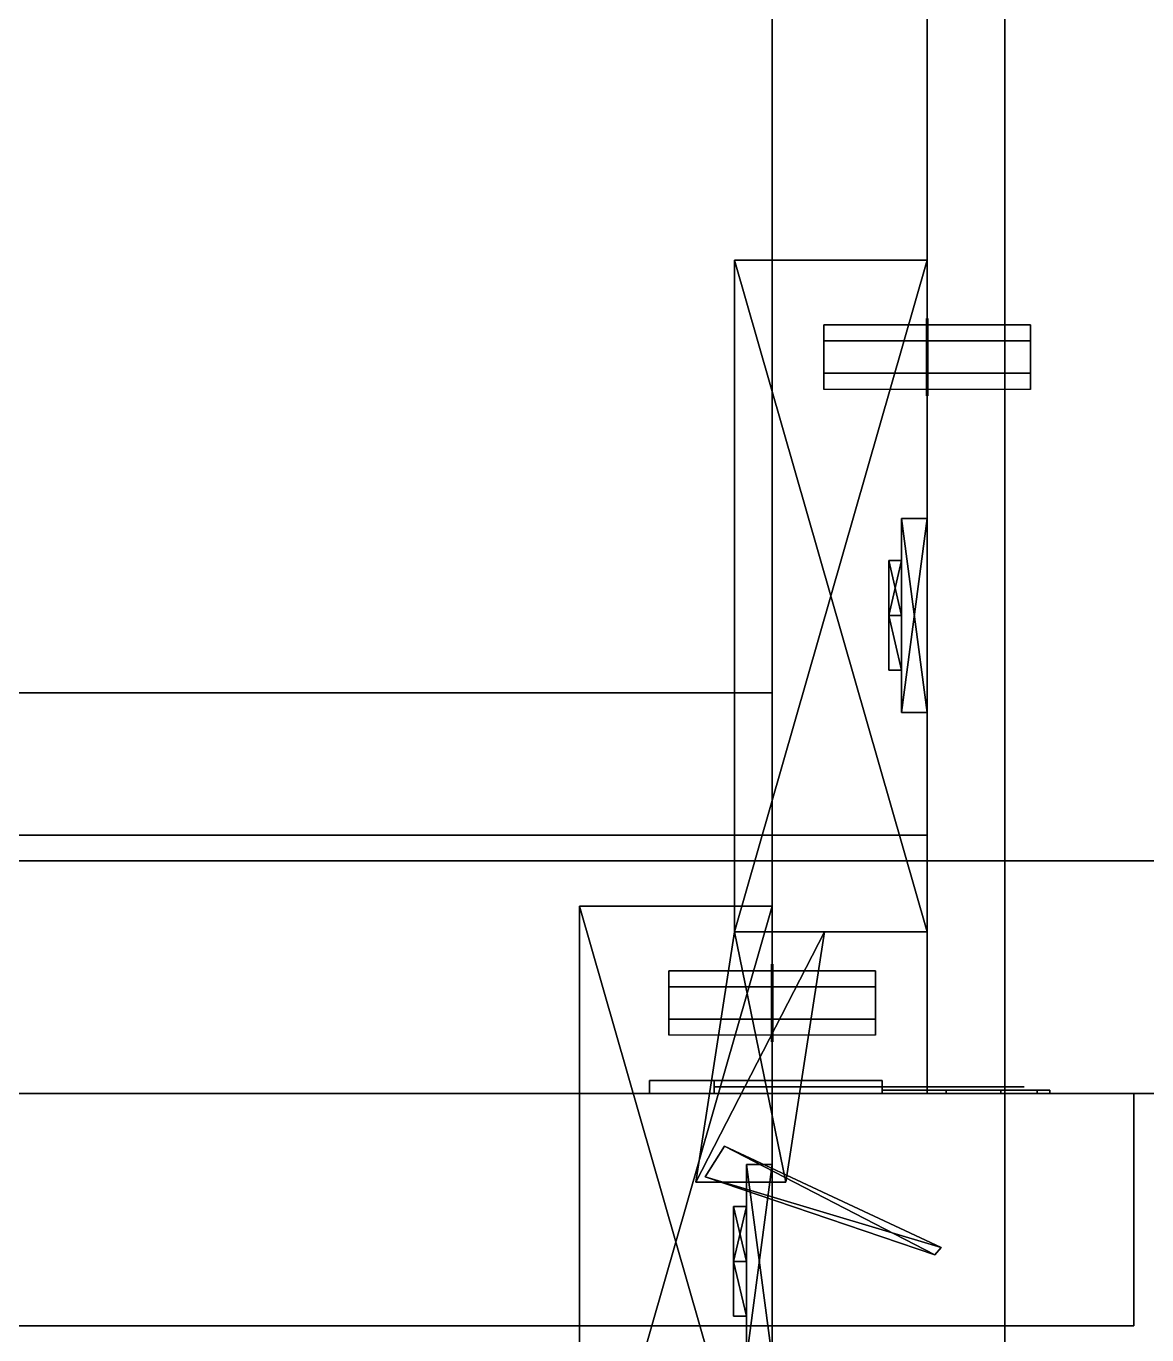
# Model space of a CAD drawing. Extents: x 0 to 5507, y -6518 to 0.
# Drawn here: x 2374.2 to 2461, y -678.7 to -577.4 of the extents above; entities that cross this region are included whole.
import ezdxf

# ---------------------------------------------------------------- set-up
doc = ezdxf.new("R2010")
doc.units = 0
for name, color, linetype in [('LAYER0', 7, 'CONTINUOUS'), ('LAYER192', 7, 'CONTINUOUS'), ('LAYER202', 7, 'CONTINUOUS'), ('LAYER203', 7, 'CONTINUOUS'), ('LAYER206', 7, 'CONTINUOUS'), ('LAYER209', 254, 'CONTINUOUS'), ('LAYER212', 253, 'CONTINUOUS'), ('LAYER214', 253, 'CONTINUOUS'), ('LAYER308', 254, 'CONTINUOUS'), ('LAYER552', 7, 'CONTINUOUS'), ('LAYER553', 7, 'CONTINUOUS'), ('LAYER556', 7, 'CONTINUOUS'), ('LAYER565', 7, 'CONTINUOUS'), ('LAYER568', 254, 'CONTINUOUS'), ('LAYER575', 28, 'CONTINUOUS'), ('LAYER576', 253, 'CONTINUOUS'), ('LAYER577', 28, 'CONTINUOUS'), ('LAYER578', 253, 'CONTINUOUS'), ('LAYER579', 254, 'CONTINUOUS'), ('LAYER581', 254, 'CONTINUOUS')]:
    doc.layers.add(name, color=color, linetype=linetype)

msp = doc.modelspace()

# ---------------------------------------------------------------- linework, layer by layer
at = {"layer": 'LAYER0', "invisible_edges": 1}
for points in [[(5507, 0), (0, -6518), (0, 0), (5507, 0)], [(5507, -6518, 5), (0, 0, 5), (0, -6518, 5), (5507, -6518, 5)], [(0, 0, 5), (5507, -6518, 5), (5507, 0, 5), (0, 0, 5)], [(0, -6518), (5507, 0), (5507, -6518), (0, -6518)]]:
    msp.add_3dface(points, dxfattribs=at)
at = {"layer": 'LAYER192', "invisible_edges": 1}
for points in [[(2432, -360, 116), (1784, -710, 116), (1784, -360, 116), (2432, -360, 116)], [(1784, -710, 116), (2432, -360, 116), (2432, -710, 116), (1784, -710, 116)], [(2432, -710, 134), (1784, -360, 134), (1784, -710, 134), (2432, -710, 134)], [(1784, -360, 134), (2432, -710, 134), (2432, -360, 134), (1784, -360, 134)], [(2432, -360, 116), (2432, -710, 134), (2432, -710, 116), (2432, -360, 116)], [(2432, -710, 134), (2432, -360, 116), (2432, -360, 134), (2432, -710, 134)]]:
    msp.add_3dface(points, dxfattribs=at)
at = {"layer": 'LAYER202', "invisible_edges": 1}
for points in [[(2432, -360, 115), (2432, -710, 885), (2432, -360, 885), (2432, -360, 115)], [(2432, -710, 885), (2432, -360, 115), (2432, -710, 115), (2432, -710, 885)], [(2432, -360, 115), (2450, -710, 115), (2432, -710, 115), (2432, -360, 115)], [(2450, -710, 115), (2432, -360, 115), (2450, -360, 115), (2450, -710, 115)], [(2450, -360, 885), (2432, -710, 885), (2450, -710, 885), (2450, -360, 885)], [(2432, -710, 885), (2450, -360, 885), (2432, -360, 885), (2432, -710, 885)], [(2450, -710, 115), (2450, -360, 885), (2450, -710, 885), (2450, -710, 115)], [(2450, -360, 885), (2450, -710, 115), (2450, -360, 115), (2450, -360, 885)]]:
    msp.add_3dface(points, dxfattribs=at)
at = {"layer": 'LAYER203', "invisible_edges": 1}
for points in [[(2432, -629, 866.5), (1784, -709, 866.5), (1784, -629, 866.5), (2432, -629, 866.5)], [(1784, -709, 866.5), (2432, -629, 866.5), (2432, -709, 866.5), (1784, -709, 866.5)], [(1784, -629, 884.5), (2432, -629, 866.5), (1784, -629, 866.5), (1784, -629, 884.5)], [(2432, -629, 866.5), (1784, -629, 884.5), (2432, -629, 884.5), (2432, -629, 866.5)], [(2432, -709, 884.5), (1784, -629, 884.5), (1784, -709, 884.5), (2432, -709, 884.5)], [(1784, -629, 884.5), (2432, -709, 884.5), (2432, -629, 884.5), (1784, -629, 884.5)], [(2432, -629, 866.5), (2432, -709, 884.5), (2432, -709, 866.5), (2432, -629, 866.5)], [(2432, -709, 884.5), (2432, -629, 866.5), (2432, -629, 884.5), (2432, -709, 884.5)]]:
    msp.add_3dface(points, dxfattribs=at)
at = {"layer": 'LAYER206', "invisible_edges": 1}
for points in [[(2432, -384.6001, 491), (1784, -690, 491), (1784, -384.6001, 491), (2432, -384.6001, 491)], [(1784, -690, 491), (2432, -384.6001, 491), (2432, -690, 491), (1784, -690, 491)], [(2432, -690, 509), (1784, -384.6001, 509), (1784, -690, 509), (2432, -690, 509)], [(1784, -384.6001, 509), (2432, -690, 509), (2432, -384.6001, 509), (1784, -384.6001, 509)], [(2432, -384.6001, 491), (2432, -690, 509), (2432, -690, 491), (2432, -384.6001, 491)], [(2432, -690, 509), (2432, -384.6001, 491), (2432, -384.6001, 509), (2432, -690, 509)]]:
    msp.add_3dface(points, dxfattribs=at)
at = {"layer": 'LAYER209'}
for points in [[(2431.95, -650, 488.5), (2431.95, -656, 488.5), (2431.95, -654.5, 491.0981), (2431.95, -651.5, 491.0981)], [(2431.95, -650, 488.5), (2431.95, -656, 488.5), (2431.95, -654.5, 485.9019), (2431.95, -651.5, 485.9019)], [(2432.05, -650, 488.5), (2432.05, -656, 488.5), (2432.05, -654.5, 491.0981), (2432.05, -651.5, 491.0981)], [(2432.05, -650, 488.5), (2432.05, -656, 488.5), (2432.05, -654.5, 485.9019), (2432.05, -651.5, 485.9019)], [(2424, -655.5, 488.5), (2424, -650.5, 488.5), (2424, -651.75, 490.665), (2424, -654.25, 490.665)], [(2424, -655.5, 488.5), (2424, -654.25, 486.3349), (2424, -651.75, 486.3349), (2424, -650.5, 488.5)], [(2440, -655.5, 488.5), (2440, -650.5, 488.5), (2440, -651.75, 490.665), (2440, -654.25, 490.665)], [(2440, -655.5, 488.5), (2440, -654.25, 486.3349), (2440, -651.75, 486.3349), (2440, -650.5, 488.5)]]:
    msp.add_3dface(points, dxfattribs=at)
at = {"layer": 'LAYER212'}
for points in [[(2432, -697.5, 211.2174), (2417.079, -697.5, 211.2174), (2432, -645.5, 211.2174), (2432, -697.5, 211.2174)], [(2432, -645.5, 211.2174), (2417.079, -697.5, 211.2174), (2417.079, -645.5, 211.2174), (2432, -645.5, 211.2174)], [(2432, -645.5, 211.2174), (2417.079, -645.5, 211.2174), (2432, -645.5, 224.7826), (2432, -645.5, 211.2174)], [(2432, -645.5, 224.7826), (2417.079, -645.5, 211.2174), (2417.079, -645.5, 224.7826), (2432, -645.5, 224.7826)], [(2432, -645.5, 224.7826), (2417.079, -645.5, 224.7826), (2432, -697.5, 224.7826), (2432, -645.5, 224.7826)], [(2432, -697.5, 224.7826), (2417.079, -645.5, 224.7826), (2417.079, -697.5, 224.7826), (2432, -697.5, 224.7826)], [(2417.079, -697.5, 211.2174), (2417.079, -697.5, 224.7826), (2417.079, -645.5, 211.2174), (2417.079, -697.5, 211.2174)], [(2417.079, -645.5, 211.2174), (2417.079, -697.5, 224.7826), (2417.079, -645.5, 224.7826), (2417.079, -645.5, 211.2174)], [(2430.01, -680.5, 244), (2432, -680.5, 244), (2432, -665.5, 244), (2430.01, -680.5, 244)], [(2430.01, -680.5, 244), (2432, -665.5, 244), (2430.01, -665.5, 244), (2430.01, -680.5, 244)], [(2430.01, -665.5, 244), (2432, -665.5, 244), (2432, -665.5, 192), (2430.01, -665.5, 244)], [(2430.01, -665.5, 244), (2432, -665.5, 192), (2430.01, -665.5, 192), (2430.01, -665.5, 244)], [(2430.01, -665.5, 192), (2432, -665.5, 192), (2432, -680.5, 192), (2430.01, -665.5, 192)], [(2430.01, -665.5, 192), (2432, -680.5, 192), (2430.01, -680.5, 192), (2430.01, -665.5, 192)], [(2430.01, -680.5, 192), (2430.01, -680.5, 244), (2430.01, -665.5, 244), (2430.01, -680.5, 192)], [(2430.01, -680.5, 192), (2430.01, -665.5, 244), (2430.01, -665.5, 192), (2430.01, -680.5, 192)], [(2429.016, -673, 231.2909), (2429.016, -668.7573, 236.087), (2430.01, -673, 231.2909), (2429.016, -673, 231.2909)], [(2430.01, -673, 231.2909), (2429.016, -668.7573, 236.087), (2430.01, -668.7573, 236.087), (2430.01, -673, 231.2909)], [(2429.016, -668.7573, 236.087), (2429.016, -673, 240.883), (2430.01, -668.7573, 236.087), (2429.016, -668.7573, 236.087)], [(2430.01, -668.7573, 236.087), (2429.016, -673, 240.883), (2430.01, -673, 240.883), (2430.01, -668.7573, 236.087)], [(2429.016, -673, 240.883), (2429.016, -668.7573, 236.087), (2429.016, -677.2427, 236.087), (2429.016, -673, 240.883)], [(2429.016, -677.2427, 236.087), (2429.016, -668.7573, 236.087), (2429.016, -673, 231.2909), (2429.016, -677.2427, 236.087)], [(2429.016, -673, 195.117), (2429.016, -668.7573, 199.913), (2430.01, -673, 195.117), (2429.016, -673, 195.117)], [(2430.01, -673, 195.117), (2429.016, -668.7573, 199.913), (2430.01, -668.7573, 199.913), (2430.01, -673, 195.117)], [(2429.016, -668.7573, 199.913), (2429.016, -673, 204.7091), (2430.01, -668.7573, 199.913), (2429.016, -668.7573, 199.913)], [(2430.01, -668.7573, 199.913), (2429.016, -673, 204.7091), (2430.01, -673, 204.7091), (2430.01, -668.7573, 199.913)], [(2429.016, -673, 204.7091), (2429.016, -668.7573, 199.913), (2429.016, -677.2427, 199.913), (2429.016, -673, 204.7091)], [(2429.016, -677.2427, 199.913), (2429.016, -668.7573, 199.913), (2429.016, -673, 195.117), (2429.016, -677.2427, 199.913)], [(2430.01, -673, 240.883), (2430.01, -668.7573, 236.087), (2430.01, -673, 231.2909), (2430.01, -673, 240.883)], [(2430.01, -673, 204.7091), (2430.01, -668.7573, 199.913), (2430.01, -673, 195.117), (2430.01, -673, 204.7091)], [(2429.016, -677.2427, 236.087), (2429.016, -673, 231.2909), (2430.01, -677.2427, 236.087), (2429.016, -677.2427, 236.087)], [(2430.01, -677.2427, 236.087), (2429.016, -673, 231.2909), (2430.01, -673, 231.2909), (2430.01, -677.2427, 236.087)], [(2430.01, -673, 240.883), (2429.016, -673, 240.883), (2430.01, -677.2427, 236.087), (2430.01, -673, 240.883)], [(2430.01, -677.2427, 236.087), (2429.016, -673, 240.883), (2429.016, -677.2427, 236.087), (2430.01, -677.2427, 236.087)], [(2429.016, -677.2427, 199.913), (2429.016, -673, 195.117), (2430.01, -677.2427, 199.913), (2429.016, -677.2427, 199.913)], [(2430.01, -677.2427, 199.913), (2429.016, -673, 195.117), (2430.01, -673, 195.117), (2430.01, -677.2427, 199.913)], [(2430.01, -673, 204.7091), (2429.016, -673, 204.7091), (2430.01, -677.2427, 199.913), (2430.01, -673, 204.7091)], [(2430.01, -677.2427, 199.913), (2429.016, -673, 204.7091), (2429.016, -677.2427, 199.913), (2430.01, -677.2427, 199.913)], [(2430.01, -673, 240.883), (2430.01, -673, 231.2909), (2430.01, -677.2427, 236.087), (2430.01, -673, 240.883)], [(2430.01, -673, 204.7091), (2430.01, -673, 195.117), (2430.01, -677.2427, 199.913), (2430.01, -673, 204.7091)]]:
    msp.add_3dface(points, dxfattribs=at)
at = {"layer": 'LAYER214'}
for points in [[(2432, -697.5, 775.2174), (2417.079, -697.5, 775.2174), (2432, -645.5, 775.2174), (2432, -697.5, 775.2174)], [(2432, -645.5, 775.2174), (2417.079, -697.5, 775.2174), (2417.079, -645.5, 775.2174), (2432, -645.5, 775.2174)], [(2432, -645.5, 775.2174), (2417.079, -645.5, 775.2174), (2432, -645.5, 788.7826), (2432, -645.5, 775.2174)], [(2432, -645.5, 788.7826), (2417.079, -645.5, 775.2174), (2417.079, -645.5, 788.7826), (2432, -645.5, 788.7826)], [(2432, -645.5, 788.7826), (2417.079, -645.5, 788.7826), (2432, -697.5, 788.7826), (2432, -645.5, 788.7826)], [(2432, -697.5, 788.7826), (2417.079, -645.5, 788.7826), (2417.079, -697.5, 788.7826), (2432, -697.5, 788.7826)], [(2417.079, -697.5, 775.2174), (2417.079, -697.5, 788.7826), (2417.079, -645.5, 775.2174), (2417.079, -697.5, 775.2174)], [(2417.079, -645.5, 775.2174), (2417.079, -697.5, 788.7826), (2417.079, -645.5, 788.7826), (2417.079, -645.5, 775.2174)], [(2430.01, -680.5, 808), (2432, -680.5, 808), (2432, -665.5, 808), (2430.01, -680.5, 808)], [(2430.01, -680.5, 808), (2432, -665.5, 808), (2430.01, -665.5, 808), (2430.01, -680.5, 808)], [(2430.01, -665.5, 808), (2432, -665.5, 808), (2432, -665.5, 756), (2430.01, -665.5, 808)], [(2430.01, -665.5, 808), (2432, -665.5, 756), (2430.01, -665.5, 756), (2430.01, -665.5, 808)], [(2430.01, -665.5, 756), (2432, -665.5, 756), (2432, -680.5, 756), (2430.01, -665.5, 756)], [(2430.01, -665.5, 756), (2432, -680.5, 756), (2430.01, -680.5, 756), (2430.01, -665.5, 756)], [(2430.01, -680.5, 756), (2430.01, -680.5, 808), (2430.01, -665.5, 808), (2430.01, -680.5, 756)], [(2430.01, -680.5, 756), (2430.01, -665.5, 808), (2430.01, -665.5, 756), (2430.01, -680.5, 756)], [(2429.016, -673, 795.291), (2429.016, -668.7573, 800.087), (2430.01, -673, 795.291), (2429.016, -673, 795.291)], [(2430.01, -673, 795.291), (2429.016, -668.7573, 800.087), (2430.01, -668.7573, 800.087), (2430.01, -673, 795.291)], [(2429.016, -668.7573, 800.087), (2429.016, -673, 804.883), (2430.01, -668.7573, 800.087), (2429.016, -668.7573, 800.087)], [(2430.01, -668.7573, 800.087), (2429.016, -673, 804.883), (2430.01, -673, 804.883), (2430.01, -668.7573, 800.087)], [(2429.016, -673, 804.883), (2429.016, -668.7573, 800.087), (2429.016, -677.2427, 800.087), (2429.016, -673, 804.883)], [(2429.016, -677.2427, 800.087), (2429.016, -668.7573, 800.087), (2429.016, -673, 795.291), (2429.016, -677.2427, 800.087)], [(2429.016, -673, 759.117), (2429.016, -668.7573, 763.913), (2430.01, -673, 759.117), (2429.016, -673, 759.117)], [(2430.01, -673, 759.117), (2429.016, -668.7573, 763.913), (2430.01, -668.7573, 763.913), (2430.01, -673, 759.117)], [(2429.016, -668.7573, 763.913), (2429.016, -673, 768.709), (2430.01, -668.7573, 763.913), (2429.016, -668.7573, 763.913)], [(2430.01, -668.7573, 763.913), (2429.016, -673, 768.709), (2430.01, -673, 768.709), (2430.01, -668.7573, 763.913)], [(2429.016, -673, 768.709), (2429.016, -668.7573, 763.913), (2429.016, -677.2427, 763.913), (2429.016, -673, 768.709)], [(2429.016, -677.2427, 763.913), (2429.016, -668.7573, 763.913), (2429.016, -673, 759.117), (2429.016, -677.2427, 763.913)], [(2430.01, -673, 804.883), (2430.01, -668.7573, 800.087), (2430.01, -673, 795.291), (2430.01, -673, 804.883)], [(2430.01, -673, 768.709), (2430.01, -668.7573, 763.913), (2430.01, -673, 759.117), (2430.01, -673, 768.709)], [(2429.016, -677.2427, 800.087), (2429.016, -673, 795.291), (2430.01, -677.2427, 800.087), (2429.016, -677.2427, 800.087)], [(2430.01, -677.2427, 800.087), (2429.016, -673, 795.291), (2430.01, -673, 795.291), (2430.01, -677.2427, 800.087)], [(2430.01, -673, 804.883), (2429.016, -673, 804.883), (2430.01, -677.2427, 800.087), (2430.01, -673, 804.883)], [(2430.01, -677.2427, 800.087), (2429.016, -673, 804.883), (2429.016, -677.2427, 800.087), (2430.01, -677.2427, 800.087)], [(2429.016, -677.2427, 763.913), (2429.016, -673, 759.117), (2430.01, -677.2427, 763.913), (2429.016, -677.2427, 763.913)], [(2430.01, -677.2427, 763.913), (2429.016, -673, 759.117), (2430.01, -673, 759.117), (2430.01, -677.2427, 763.913)], [(2430.01, -673, 768.709), (2429.016, -673, 768.709), (2430.01, -677.2427, 763.913), (2430.01, -673, 768.709)], [(2430.01, -677.2427, 763.913), (2429.016, -673, 768.709), (2429.016, -677.2427, 763.913), (2430.01, -677.2427, 763.913)], [(2430.01, -673, 804.883), (2430.01, -673, 795.291), (2430.01, -677.2427, 800.087), (2430.01, -673, 804.883)], [(2430.01, -673, 768.709), (2430.01, -673, 759.117), (2430.01, -677.2427, 763.913), (2430.01, -673, 768.709)]]:
    msp.add_3dface(points, dxfattribs=at)
at = {"layer": 'LAYER308', "invisible_edges": 1}
for points in [[(1070, -150, 1630), (2480, -683, 1630), (2480, -150, 1630), (1070, -150, 1630)], [(2480, -683, 1630), (1070, -150, 1630), (1070, -683, 1630), (2480, -683, 1630)], [(1070, -683, 1612), (2480, -150, 1612), (2480, -683, 1612), (1070, -683, 1612)], [(2480, -150, 1612), (1070, -683, 1612), (1070, -150, 1612), (2480, -150, 1612)]]:
    msp.add_3dface(points, dxfattribs=at)
at = {"layer": 'LAYER552', "invisible_edges": 1}
for points in [[(1784, -360, 2289), (2444, -660, 2289), (2444, -360, 2289), (1784, -360, 2289)], [(2444, -660, 2289), (1784, -360, 2289), (1784, -660, 2289), (2444, -660, 2289)], [(1784, -660, 2271), (2444, -360, 2271), (2444, -660, 2271), (1784, -660, 2271)], [(2444, -360, 2271), (1784, -660, 2271), (1784, -360, 2271), (2444, -360, 2271)], [(2444, -360, 2271), (2444, -660, 2289), (2444, -660, 2271), (2444, -360, 2271)], [(2444, -660, 2289), (2444, -360, 2271), (2444, -360, 2289), (2444, -660, 2289)], [(1784, -660, 2271), (2444, -660, 2289), (1784, -660, 2289), (1784, -660, 2271)], [(2444, -660, 2289), (1784, -660, 2271), (2444, -660, 2271), (2444, -660, 2289)]]:
    msp.add_3dface(points, dxfattribs=at)
at = {"layer": 'LAYER553', "invisible_edges": 1}
for points in [[(2444, -360, 1631), (1784, -660, 1631), (1784, -360, 1631), (2444, -360, 1631)], [(1784, -660, 1631), (2444, -360, 1631), (2444, -660, 1631), (1784, -660, 1631)], [(2444, -660, 1649), (1784, -360, 1649), (1784, -660, 1649), (2444, -660, 1649)], [(1784, -360, 1649), (2444, -660, 1649), (2444, -360, 1649), (1784, -360, 1649)], [(2444, -360, 1631), (2444, -660, 1649), (2444, -660, 1631), (2444, -360, 1631)], [(2444, -660, 1649), (2444, -360, 1631), (2444, -360, 1649), (2444, -660, 1649)], [(2444, -660, 1649), (1784, -660, 1631), (2444, -660, 1631), (2444, -660, 1649)], [(1784, -660, 1631), (2444, -660, 1649), (1784, -660, 1649), (1784, -660, 1631)]]:
    msp.add_3dface(points, dxfattribs=at)
at = {"layer": 'LAYER556', "invisible_edges": 1}
for points in [[(2444, -360, 1630), (2444, -660, 2290), (2444, -360, 2290), (2444, -360, 1630)], [(2444, -660, 2290), (2444, -360, 1630), (2444, -660, 1630), (2444, -660, 2290)], [(2444, -360, 1630), (2462, -660, 1630), (2444, -660, 1630), (2444, -360, 1630)], [(2462, -660, 1630), (2444, -360, 1630), (2462, -360, 1630), (2462, -660, 1630)], [(2462, -360, 2290), (2444, -660, 2290), (2462, -660, 2290), (2462, -360, 2290)], [(2444, -660, 2290), (2462, -360, 2290), (2444, -360, 2290), (2444, -660, 2290)], [(2462, -660, 1630), (2444, -660, 2290), (2444, -660, 1630), (2462, -660, 1630)], [(2444, -660, 2290), (2462, -660, 1630), (2462, -660, 2290), (2444, -660, 2290)]]:
    msp.add_3dface(points, dxfattribs=at)
at = {"layer": 'LAYER565', "invisible_edges": 1}
for points in [[(2444, -384.6001, 1951), (1784, -640, 1951), (1784, -384.6001, 1951), (2444, -384.6001, 1951)], [(1784, -640, 1951), (2444, -384.6001, 1951), (2444, -640, 1951), (1784, -640, 1951)], [(2444, -640, 1969), (1784, -384.6001, 1969), (1784, -640, 1969), (2444, -640, 1969)], [(1784, -384.6001, 1969), (2444, -640, 1969), (2444, -384.6001, 1969), (1784, -384.6001, 1969)], [(2444, -384.6001, 1951), (2444, -640, 1969), (2444, -640, 1951), (2444, -384.6001, 1951)], [(2444, -640, 1969), (2444, -384.6001, 1951), (2444, -384.6001, 1969), (2444, -640, 1969)], [(2444, -640, 1969), (1784, -640, 1951), (2444, -640, 1951), (2444, -640, 1969)], [(1784, -640, 1951), (2444, -640, 1969), (1784, -640, 1969), (1784, -640, 1951)]]:
    msp.add_3dface(points, dxfattribs=at)
at = {"layer": 'LAYER568'}
for points in [[(2436, -605.5, 1948.5), (2436, -600.5, 1948.5), (2436, -601.75, 1950.665), (2436, -604.25, 1950.665)], [(2436, -605.5, 1948.5), (2436, -604.25, 1946.335), (2436, -601.75, 1946.335), (2436, -600.5, 1948.5)], [(2443.95, -600, 1948.5), (2443.95, -606, 1948.5), (2443.95, -604.5, 1951.098), (2443.95, -601.5, 1951.098)], [(2443.95, -600, 1948.5), (2443.95, -606, 1948.5), (2443.95, -604.5, 1945.902), (2443.95, -601.5, 1945.902)], [(2444.05, -600, 1948.5), (2444.05, -606, 1948.5), (2444.05, -604.5, 1951.098), (2444.05, -601.5, 1951.098)], [(2444.05, -600, 1948.5), (2444.05, -606, 1948.5), (2444.05, -604.5, 1945.902), (2444.05, -601.5, 1945.902)], [(2452, -605.5, 1948.5), (2452, -600.5, 1948.5), (2452, -601.75, 1950.665), (2452, -604.25, 1950.665)], [(2452, -605.5, 1948.5), (2452, -604.25, 1946.335), (2452, -601.75, 1946.335), (2452, -600.5, 1948.5)]]:
    msp.add_3dface(points, dxfattribs=at)
at = {"layer": 'LAYER575'}
for points in [[(2422.5, -659, 1754), (2422.5, -660, 1754), (2422.5, -659, 1754)], [(2422.5, -659, 1712), (2440.5, -659, 1712), (2440.5, -659, 1712), (2422.5, -659, 1712)], [(2422.5, -659, 1754), (2440.5, -659, 1754), (2440.5, -659, 1754), (2422.5, -659, 1754)], [(2440.5, -659, 1712), (2440.5, -660, 1712), (2422.5, -660, 1712), (2422.5, -659, 1712)], [(2422.5, -660, 1712), (2422.5, -660, 1754), (2422.5, -659, 1754), (2422.5, -659, 1712)], [(2440.5, -659, 1754), (2440.5, -660, 1754), (2422.5, -660, 1754), (2422.5, -659, 1754)], [(2427.5, -659, 1724), (2427.5, -660, 1724), (2427.5, -660, 1742), (2427.5, -659, 1742)], [(2427.5, -659, 1724), (2427.5, -660, 1724), (2440.5, -660, 1724), (2440.5, -659, 1724)], [(2427.5, -659, 1742), (2427.5, -660, 1742), (2440.5, -660, 1742), (2440.5, -659, 1742)], [(2440.5, -659, 1724), (2440.5, -660, 1724), (2440.5, -660, 1712), (2440.5, -659, 1712)], [(2440.5, -659, 1742), (2440.5, -660, 1742), (2440.5, -660, 1754), (2440.5, -659, 1754)], [(2422.5, -660, 1712), (2440.5, -660, 1712), (2440.5, -660, 1754), (2422.5, -660, 1754)], [(2427.5, -660, 1724), (2427.5, -660, 1742), (2427.5, -660, 1724)], [(2440.5, -660, 1724), (2440.5, -660, 1712), (2440.5, -660, 1724)], [(2440.5, -660, 1742), (2440.5, -660, 1754), (2440.5, -660, 1742)]]:
    msp.add_3dface(points, dxfattribs=at)
for points, invisible_edges in [([(2422.5, -659, 1754), (2422.5, -659, 1712), (2427.5, -659, 1724), (2427.5, -659, 1742)], 10), ([(2422.5, -659, 1712), (2427.5, -659, 1724), (2440.5, -659, 1724), (2440.5, -659, 1712)], 1), ([(2422.5, -659, 1754), (2427.5, -659, 1742), (2440.5, -659, 1742), (2440.5, -659, 1754)], 1), ([(2440.5, -659.5, 1742), (2440.5, -659.5, 1724), (2427.5, -659.5, 1724), (2427.5, -659.5, 1742)], 1), ([(2444.709, -659.5, 1738.317), (2444.5, -659.5, 1727.5), (2440.5, -659.5, 1724), (2440.5, -659.5, 1742)], 5), ([(2440.5, -659.75, 1720), (2445.475, -659.75, 1720.99), (2444.5, -659.75, 1727.5), (2440.5, -659.75, 1724)], 2), ([(2445.475, -659.75, 1745.01), (2440.5, -659.75, 1746), (2440.5, -659.75, 1742), (2444.5, -659.75, 1738.5)], 8), ([(2451.5, -659.5, 1738.5), (2451.5, -659.5, 1727.5), (2444.5, -659.5, 1727.5), (2444.709, -659.5, 1738.317)], 4), ([(2445.475, -659.75, 1720.99), (2449.692, -659.75, 1723.808), (2448, -659.75, 1727.5), (2444.5, -659.75, 1727.5)], 10), ([(2449.692, -659.75, 1742.192), (2445.475, -659.75, 1745.01), (2444.5, -659.75, 1738.5), (2448, -659.75, 1738.5)], 10), ([(2449.692, -659.75, 1723.808), (2452.51, -659.75, 1728.025), (2451.5, -659.75, 1727.5), (2448, -659.75, 1727.5)], 10), ([(2452.51, -659.75, 1737.975), (2449.692, -659.75, 1742.192), (2448, -659.75, 1738.5), (2451.5, -659.75, 1738.5)], 10), ([(2452.51, -659.75, 1728.025), (2453.5, -659.75, 1733), (2451.5, -659.75, 1733), (2451.5, -659.75, 1727.5)], 10), ([(2453.5, -659.75, 1733), (2452.51, -659.75, 1737.975), (2451.5, -659.75, 1738.5), (2451.5, -659.75, 1733)], 10)]:
    msp.add_3dface(points, dxfattribs=dict(at, invisible_edges=invisible_edges))
at = {"layer": 'LAYER576'}
for points in [[(2444, -647.5, 1726.217), (2429.079, -647.5, 1726.217), (2444, -595.5, 1726.217), (2444, -647.5, 1726.217)], [(2444, -595.5, 1726.217), (2429.079, -647.5, 1726.217), (2429.079, -595.5, 1726.217), (2444, -595.5, 1726.217)], [(2444, -595.5, 1726.217), (2429.079, -595.5, 1726.217), (2444, -595.5, 1739.783), (2444, -595.5, 1726.217)], [(2444, -595.5, 1739.783), (2429.079, -595.5, 1726.217), (2429.079, -595.5, 1739.783), (2444, -595.5, 1739.783)], [(2444, -595.5, 1739.783), (2429.079, -595.5, 1739.783), (2444, -647.5, 1739.783), (2444, -595.5, 1739.783)], [(2444, -647.5, 1739.783), (2429.079, -595.5, 1739.783), (2429.079, -647.5, 1739.783), (2444, -647.5, 1739.783)], [(2429.079, -647.5, 1726.217), (2429.079, -647.5, 1739.783), (2429.079, -595.5, 1726.217), (2429.079, -647.5, 1726.217)], [(2429.079, -595.5, 1726.217), (2429.079, -647.5, 1739.783), (2429.079, -595.5, 1739.783), (2429.079, -595.5, 1726.217)], [(2442.01, -630.5, 1759), (2444, -630.5, 1759), (2444, -615.5, 1759), (2442.01, -630.5, 1759)], [(2442.01, -630.5, 1759), (2444, -615.5, 1759), (2442.01, -615.5, 1759), (2442.01, -630.5, 1759)], [(2442.01, -615.5, 1759), (2444, -615.5, 1759), (2444, -615.5, 1707), (2442.01, -615.5, 1759)], [(2442.01, -615.5, 1759), (2444, -615.5, 1707), (2442.01, -615.5, 1707), (2442.01, -615.5, 1759)], [(2442.01, -615.5, 1707), (2444, -615.5, 1707), (2444, -630.5, 1707), (2442.01, -615.5, 1707)], [(2442.01, -615.5, 1707), (2444, -630.5, 1707), (2442.01, -630.5, 1707), (2442.01, -615.5, 1707)], [(2442.01, -630.5, 1707), (2442.01, -630.5, 1759), (2442.01, -615.5, 1759), (2442.01, -630.5, 1707)], [(2442.01, -630.5, 1707), (2442.01, -615.5, 1759), (2442.01, -615.5, 1707), (2442.01, -630.5, 1707)], [(2441.016, -623, 1746.291), (2441.016, -618.7573, 1751.087), (2442.01, -623, 1746.291), (2441.016, -623, 1746.291)], [(2442.01, -623, 1746.291), (2441.016, -618.7573, 1751.087), (2442.01, -618.7573, 1751.087), (2442.01, -623, 1746.291)], [(2441.016, -618.7573, 1751.087), (2441.016, -623, 1755.883), (2442.01, -618.7573, 1751.087), (2441.016, -618.7573, 1751.087)], [(2442.01, -618.7573, 1751.087), (2441.016, -623, 1755.883), (2442.01, -623, 1755.883), (2442.01, -618.7573, 1751.087)], [(2441.016, -623, 1755.883), (2441.016, -618.7573, 1751.087), (2441.016, -627.2427, 1751.087), (2441.016, -623, 1755.883)], [(2441.016, -627.2427, 1751.087), (2441.016, -618.7573, 1751.087), (2441.016, -623, 1746.291), (2441.016, -627.2427, 1751.087)], [(2441.016, -623, 1710.117), (2441.016, -618.7573, 1714.913), (2442.01, -623, 1710.117), (2441.016, -623, 1710.117)], [(2442.01, -623, 1710.117), (2441.016, -618.7573, 1714.913), (2442.01, -618.7573, 1714.913), (2442.01, -623, 1710.117)], [(2441.016, -618.7573, 1714.913), (2441.016, -623, 1719.709), (2442.01, -618.7573, 1714.913), (2441.016, -618.7573, 1714.913)], [(2442.01, -618.7573, 1714.913), (2441.016, -623, 1719.709), (2442.01, -623, 1719.709), (2442.01, -618.7573, 1714.913)], [(2441.016, -623, 1719.709), (2441.016, -618.7573, 1714.913), (2441.016, -627.2427, 1714.913), (2441.016, -623, 1719.709)], [(2441.016, -627.2427, 1714.913), (2441.016, -618.7573, 1714.913), (2441.016, -623, 1710.117), (2441.016, -627.2427, 1714.913)], [(2442.01, -623, 1755.883), (2442.01, -618.7573, 1751.087), (2442.01, -623, 1746.291), (2442.01, -623, 1755.883)], [(2442.01, -623, 1719.709), (2442.01, -618.7573, 1714.913), (2442.01, -623, 1710.117), (2442.01, -623, 1719.709)], [(2441.016, -627.2427, 1751.087), (2441.016, -623, 1746.291), (2442.01, -627.2427, 1751.087), (2441.016, -627.2427, 1751.087)], [(2442.01, -627.2427, 1751.087), (2441.016, -623, 1746.291), (2442.01, -623, 1746.291), (2442.01, -627.2427, 1751.087)], [(2442.01, -623, 1755.883), (2441.016, -623, 1755.883), (2442.01, -627.2427, 1751.087), (2442.01, -623, 1755.883)], [(2442.01, -627.2427, 1751.087), (2441.016, -623, 1755.883), (2441.016, -627.2427, 1751.087), (2442.01, -627.2427, 1751.087)], [(2441.016, -627.2427, 1714.913), (2441.016, -623, 1710.117), (2442.01, -627.2427, 1714.913), (2441.016, -627.2427, 1714.913)], [(2442.01, -627.2427, 1714.913), (2441.016, -623, 1710.117), (2442.01, -623, 1710.117), (2442.01, -627.2427, 1714.913)], [(2442.01, -623, 1719.709), (2441.016, -623, 1719.709), (2442.01, -627.2427, 1714.913), (2442.01, -623, 1719.709)], [(2442.01, -627.2427, 1714.913), (2441.016, -623, 1719.709), (2441.016, -627.2427, 1714.913), (2442.01, -627.2427, 1714.913)], [(2442.01, -623, 1755.883), (2442.01, -623, 1746.291), (2442.01, -627.2427, 1751.087), (2442.01, -623, 1755.883)], [(2442.01, -623, 1719.709), (2442.01, -623, 1710.117), (2442.01, -627.2427, 1714.913), (2442.01, -623, 1719.709)], [(2444, -630.5, 1707), (2444, -630.5, 1759), (2442.01, -630.5, 1759), (2444, -630.5, 1707)], [(2444, -630.5, 1707), (2442.01, -630.5, 1759), (2442.01, -630.5, 1707), (2444, -630.5, 1707)], [(2433.058, -666.8652, 1726.217), (2426.094, -666.8652, 1726.217), (2436.042, -647.5, 1726.217), (2433.058, -666.8652, 1726.217)], [(2436.042, -647.5, 1726.217), (2426.094, -666.8652, 1726.217), (2429.079, -647.5, 1726.217), (2436.042, -647.5, 1726.217)], [(2433.058, -666.8652, 1739.783), (2429.079, -647.5, 1739.783), (2426.094, -666.8652, 1739.783), (2433.058, -666.8652, 1739.783)], [(2426.094, -666.8652, 1726.217), (2426.094, -666.8652, 1739.783), (2429.079, -647.5, 1726.217), (2426.094, -666.8652, 1726.217)], [(2429.079, -647.5, 1726.217), (2426.094, -666.8652, 1739.783), (2429.079, -647.5, 1739.783), (2429.079, -647.5, 1726.217)], [(2436.042, -647.5, 1739.783), (2429.079, -647.5, 1739.783), (2433.058, -666.8652, 1739.783), (2436.042, -647.5, 1739.783)], [(2428.308, -664.0752, 1727.348), (2444.591, -672.5, 1727.348), (2426.818, -666.4556, 1727.348), (2428.308, -664.0752, 1727.348)], [(2428.308, -664.0752, 1738.652), (2426.818, -666.4556, 1738.652), (2445.082, -671.9229, 1738.652), (2428.308, -664.0752, 1738.652)], [(2445.082, -671.9229, 1727.348), (2444.591, -672.5, 1727.348), (2428.308, -664.0752, 1727.348), (2445.082, -671.9229, 1727.348)], [(2445.082, -671.9229, 1738.652), (2426.818, -666.4556, 1738.652), (2444.591, -672.5, 1738.652), (2445.082, -671.9229, 1738.652)], [(2444.591, -672.5, 1727.348), (2444.591, -672.5, 1738.652), (2426.818, -666.4556, 1727.348), (2444.591, -672.5, 1727.348)], [(2426.818, -666.4556, 1727.348), (2444.591, -672.5, 1738.652), (2426.818, -666.4556, 1738.652), (2426.818, -666.4556, 1727.348)]]:
    msp.add_3dface(points, dxfattribs=at)
at = {"layer": 'LAYER577'}
for points in [[(2422.5, -659, 2208), (2422.5, -660, 2208), (2422.5, -659, 2208)], [(2422.5, -659, 2166), (2440.5, -659, 2166), (2440.5, -659, 2166), (2422.5, -659, 2166)], [(2422.5, -659, 2208), (2440.5, -659, 2208), (2440.5, -659, 2208), (2422.5, -659, 2208)], [(2440.5, -659, 2166), (2440.5, -660, 2166), (2422.5, -660, 2166), (2422.5, -659, 2166)], [(2422.5, -660, 2166), (2422.5, -660, 2208), (2422.5, -659, 2208), (2422.5, -659, 2166)], [(2440.5, -659, 2208), (2440.5, -660, 2208), (2422.5, -660, 2208), (2422.5, -659, 2208)], [(2427.5, -659, 2178), (2427.5, -660, 2178), (2427.5, -660, 2196), (2427.5, -659, 2196)], [(2427.5, -659, 2178), (2427.5, -660, 2178), (2440.5, -660, 2178), (2440.5, -659, 2178)], [(2427.5, -659, 2196), (2427.5, -660, 2196), (2440.5, -660, 2196), (2440.5, -659, 2196)], [(2440.5, -659, 2178), (2440.5, -660, 2178), (2440.5, -660, 2166), (2440.5, -659, 2166)], [(2440.5, -659, 2196), (2440.5, -660, 2196), (2440.5, -660, 2208), (2440.5, -659, 2208)], [(2422.5, -660, 2166), (2440.5, -660, 2166), (2440.5, -660, 2208), (2422.5, -660, 2208)], [(2427.5, -660, 2178), (2427.5, -660, 2196), (2427.5, -660, 2178)], [(2440.5, -660, 2178), (2440.5, -660, 2166), (2440.5, -660, 2178)], [(2440.5, -660, 2196), (2440.5, -660, 2208), (2440.5, -660, 2196)]]:
    msp.add_3dface(points, dxfattribs=at)
for points, invisible_edges in [([(2422.5, -659, 2208), (2422.5, -659, 2166), (2427.5, -659, 2178), (2427.5, -659, 2196)], 10), ([(2422.5, -659, 2166), (2427.5, -659, 2178), (2440.5, -659, 2178), (2440.5, -659, 2166)], 1), ([(2422.5, -659, 2208), (2427.5, -659, 2196), (2440.5, -659, 2196), (2440.5, -659, 2208)], 1), ([(2440.5, -659.5, 2196), (2440.5, -659.5, 2178), (2427.5, -659.5, 2178), (2427.5, -659.5, 2196)], 1), ([(2444.709, -659.5, 2192.317), (2444.5, -659.5, 2181.5), (2440.5, -659.5, 2178), (2440.5, -659.5, 2196)], 5), ([(2440.5, -659.75, 2174), (2445.475, -659.75, 2174.99), (2444.5, -659.75, 2181.5), (2440.5, -659.75, 2178)], 2), ([(2445.475, -659.75, 2199.01), (2440.5, -659.75, 2200), (2440.5, -659.75, 2196), (2444.5, -659.75, 2192.5)], 8), ([(2451.5, -659.5, 2192.5), (2451.5, -659.5, 2181.5), (2444.5, -659.5, 2181.5), (2444.709, -659.5, 2192.317)], 4), ([(2445.475, -659.75, 2174.99), (2449.692, -659.75, 2177.808), (2448, -659.75, 2181.5), (2444.5, -659.75, 2181.5)], 10), ([(2449.692, -659.75, 2196.192), (2445.475, -659.75, 2199.01), (2444.5, -659.75, 2192.5), (2448, -659.75, 2192.5)], 10), ([(2449.692, -659.75, 2177.808), (2452.51, -659.75, 2182.025), (2451.5, -659.75, 2181.5), (2448, -659.75, 2181.5)], 10), ([(2452.51, -659.75, 2191.975), (2449.692, -659.75, 2196.192), (2448, -659.75, 2192.5), (2451.5, -659.75, 2192.5)], 10), ([(2452.51, -659.75, 2182.025), (2453.5, -659.75, 2187), (2451.5, -659.75, 2187), (2451.5, -659.75, 2181.5)], 10), ([(2453.5, -659.75, 2187), (2452.51, -659.75, 2191.975), (2451.5, -659.75, 2192.5), (2451.5, -659.75, 2187)], 10)]:
    msp.add_3dface(points, dxfattribs=dict(at, invisible_edges=invisible_edges))
at = {"layer": 'LAYER578'}
for points in [[(2444, -647.5, 2180.217), (2429.079, -647.5, 2180.217), (2444, -595.5, 2180.217), (2444, -647.5, 2180.217)], [(2444, -595.5, 2180.217), (2429.079, -647.5, 2180.217), (2429.079, -595.5, 2180.217), (2444, -595.5, 2180.217)], [(2444, -595.5, 2180.217), (2429.079, -595.5, 2180.217), (2444, -595.5, 2193.783), (2444, -595.5, 2180.217)], [(2444, -595.5, 2193.783), (2429.079, -595.5, 2180.217), (2429.079, -595.5, 2193.783), (2444, -595.5, 2193.783)], [(2444, -595.5, 2193.783), (2429.079, -595.5, 2193.783), (2444, -647.5, 2193.783), (2444, -595.5, 2193.783)], [(2444, -647.5, 2193.783), (2429.079, -595.5, 2193.783), (2429.079, -647.5, 2193.783), (2444, -647.5, 2193.783)], [(2429.079, -647.5, 2180.217), (2429.079, -647.5, 2193.783), (2429.079, -595.5, 2180.217), (2429.079, -647.5, 2180.217)], [(2429.079, -595.5, 2180.217), (2429.079, -647.5, 2193.783), (2429.079, -595.5, 2193.783), (2429.079, -595.5, 2180.217)], [(2442.01, -630.5, 2213), (2444, -630.5, 2213), (2444, -615.5, 2213), (2442.01, -630.5, 2213)], [(2442.01, -630.5, 2213), (2444, -615.5, 2213), (2442.01, -615.5, 2213), (2442.01, -630.5, 2213)], [(2442.01, -615.5, 2213), (2444, -615.5, 2213), (2444, -615.5, 2161), (2442.01, -615.5, 2213)], [(2442.01, -615.5, 2213), (2444, -615.5, 2161), (2442.01, -615.5, 2161), (2442.01, -615.5, 2213)], [(2442.01, -615.5, 2161), (2444, -615.5, 2161), (2444, -630.5, 2161), (2442.01, -615.5, 2161)], [(2442.01, -615.5, 2161), (2444, -630.5, 2161), (2442.01, -630.5, 2161), (2442.01, -615.5, 2161)], [(2442.01, -630.5, 2161), (2442.01, -630.5, 2213), (2442.01, -615.5, 2213), (2442.01, -630.5, 2161)], [(2442.01, -630.5, 2161), (2442.01, -615.5, 2213), (2442.01, -615.5, 2161), (2442.01, -630.5, 2161)], [(2441.016, -623, 2200.291), (2441.016, -618.7573, 2205.087), (2442.01, -623, 2200.291), (2441.016, -623, 2200.291)], [(2442.01, -623, 2200.291), (2441.016, -618.7573, 2205.087), (2442.01, -618.7573, 2205.087), (2442.01, -623, 2200.291)], [(2441.016, -618.7573, 2205.087), (2441.016, -623, 2209.883), (2442.01, -618.7573, 2205.087), (2441.016, -618.7573, 2205.087)], [(2442.01, -618.7573, 2205.087), (2441.016, -623, 2209.883), (2442.01, -623, 2209.883), (2442.01, -618.7573, 2205.087)], [(2441.016, -623, 2209.883), (2441.016, -618.7573, 2205.087), (2441.016, -627.2427, 2205.087), (2441.016, -623, 2209.883)], [(2441.016, -627.2427, 2205.087), (2441.016, -618.7573, 2205.087), (2441.016, -623, 2200.291), (2441.016, -627.2427, 2205.087)], [(2441.016, -623, 2164.117), (2441.016, -618.7573, 2168.913), (2442.01, -623, 2164.117), (2441.016, -623, 2164.117)], [(2442.01, -623, 2164.117), (2441.016, -618.7573, 2168.913), (2442.01, -618.7573, 2168.913), (2442.01, -623, 2164.117)], [(2441.016, -618.7573, 2168.913), (2441.016, -623, 2173.709), (2442.01, -618.7573, 2168.913), (2441.016, -618.7573, 2168.913)], [(2442.01, -618.7573, 2168.913), (2441.016, -623, 2173.709), (2442.01, -623, 2173.709), (2442.01, -618.7573, 2168.913)], [(2441.016, -623, 2173.709), (2441.016, -618.7573, 2168.913), (2441.016, -627.2427, 2168.913), (2441.016, -623, 2173.709)], [(2441.016, -627.2427, 2168.913), (2441.016, -618.7573, 2168.913), (2441.016, -623, 2164.117), (2441.016, -627.2427, 2168.913)], [(2442.01, -623, 2209.883), (2442.01, -618.7573, 2205.087), (2442.01, -623, 2200.291), (2442.01, -623, 2209.883)], [(2442.01, -623, 2173.709), (2442.01, -618.7573, 2168.913), (2442.01, -623, 2164.117), (2442.01, -623, 2173.709)], [(2441.016, -627.2427, 2205.087), (2441.016, -623, 2200.291), (2442.01, -627.2427, 2205.087), (2441.016, -627.2427, 2205.087)], [(2442.01, -627.2427, 2205.087), (2441.016, -623, 2200.291), (2442.01, -623, 2200.291), (2442.01, -627.2427, 2205.087)], [(2442.01, -623, 2209.883), (2441.016, -623, 2209.883), (2442.01, -627.2427, 2205.087), (2442.01, -623, 2209.883)], [(2442.01, -627.2427, 2205.087), (2441.016, -623, 2209.883), (2441.016, -627.2427, 2205.087), (2442.01, -627.2427, 2205.087)], [(2441.016, -627.2427, 2168.913), (2441.016, -623, 2164.117), (2442.01, -627.2427, 2168.913), (2441.016, -627.2427, 2168.913)], [(2442.01, -627.2427, 2168.913), (2441.016, -623, 2164.117), (2442.01, -623, 2164.117), (2442.01, -627.2427, 2168.913)], [(2442.01, -623, 2173.709), (2441.016, -623, 2173.709), (2442.01, -627.2427, 2168.913), (2442.01, -623, 2173.709)], [(2442.01, -627.2427, 2168.913), (2441.016, -623, 2173.709), (2441.016, -627.2427, 2168.913), (2442.01, -627.2427, 2168.913)], [(2442.01, -623, 2209.883), (2442.01, -623, 2200.291), (2442.01, -627.2427, 2205.087), (2442.01, -623, 2209.883)], [(2442.01, -623, 2173.709), (2442.01, -623, 2164.117), (2442.01, -627.2427, 2168.913), (2442.01, -623, 2173.709)], [(2444, -630.5, 2161), (2444, -630.5, 2213), (2442.01, -630.5, 2213), (2444, -630.5, 2161)], [(2444, -630.5, 2161), (2442.01, -630.5, 2213), (2442.01, -630.5, 2161), (2444, -630.5, 2161)], [(2433.058, -666.8652, 2180.217), (2426.094, -666.8652, 2180.217), (2436.042, -647.5, 2180.217), (2433.058, -666.8652, 2180.217)], [(2436.042, -647.5, 2180.217), (2426.094, -666.8652, 2180.217), (2429.079, -647.5, 2180.217), (2436.042, -647.5, 2180.217)], [(2433.058, -666.8652, 2193.783), (2429.079, -647.5, 2193.783), (2426.094, -666.8652, 2193.783), (2433.058, -666.8652, 2193.783)], [(2426.094, -666.8652, 2180.217), (2426.094, -666.8652, 2193.783), (2429.079, -647.5, 2180.217), (2426.094, -666.8652, 2180.217)], [(2429.079, -647.5, 2180.217), (2426.094, -666.8652, 2193.783), (2429.079, -647.5, 2193.783), (2429.079, -647.5, 2180.217)], [(2436.042, -647.5, 2193.783), (2429.079, -647.5, 2193.783), (2433.058, -666.8652, 2193.783), (2436.042, -647.5, 2193.783)], [(2428.308, -664.0752, 2181.348), (2444.591, -672.5, 2181.348), (2426.818, -666.4556, 2181.348), (2428.308, -664.0752, 2181.348)], [(2428.308, -664.0752, 2192.652), (2426.818, -666.4556, 2192.652), (2445.082, -671.9229, 2192.652), (2428.308, -664.0752, 2192.652)], [(2445.082, -671.9229, 2181.348), (2444.591, -672.5, 2181.348), (2428.308, -664.0752, 2181.348), (2445.082, -671.9229, 2181.348)], [(2445.082, -671.9229, 2192.652), (2426.818, -666.4556, 2192.652), (2444.591, -672.5, 2192.652), (2445.082, -671.9229, 2192.652)], [(2444.591, -672.5, 2181.348), (2444.591, -672.5, 2192.652), (2426.818, -666.4556, 2181.348), (2444.591, -672.5, 2181.348)], [(2426.818, -666.4556, 2181.348), (2444.591, -672.5, 2192.652), (2426.818, -666.4556, 2192.652), (2426.818, -666.4556, 2181.348)]]:
    msp.add_3dface(points, dxfattribs=at)
at = {"layer": 'LAYER579', "invisible_edges": 1}
for points in [[(2115.5, -660, 2287), (2460, -660, 1633), (2115.5, -660, 1633), (2115.5, -660, 2287)], [(2460, -660, 1633), (2115.5, -660, 2287), (2460, -660, 2287), (2460, -660, 1633)], [(2115.5, -678, 1633), (2460, -660, 1633), (2460, -678, 1633), (2115.5, -678, 1633)], [(2460, -660, 1633), (2115.5, -678, 1633), (2115.5, -660, 1633), (2460, -660, 1633)], [(2115.5, -660, 2287), (2460, -678, 2287), (2460, -660, 2287), (2115.5, -660, 2287)], [(2460, -678, 2287), (2115.5, -660, 2287), (2115.5, -678, 2287), (2460, -678, 2287)], [(2460, -678, 2287), (2460, -660, 1633), (2460, -660, 2287), (2460, -678, 2287)], [(2460, -660, 1633), (2460, -678, 2287), (2460, -678, 1633), (2460, -660, 1633)], [(2460, -678, 2287), (2115.5, -678, 1633), (2460, -678, 1633), (2460, -678, 2287)], [(2115.5, -678, 1633), (2460, -678, 2287), (2115.5, -678, 2287), (2115.5, -678, 1633)]]:
    msp.add_3dface(points, dxfattribs=at)
at = {"layer": 'LAYER581', "invisible_edges": 1}
for points in [[(2500, -642, 2360), (1060, -642, 2290), (1060, -642, 2360), (2500, -642, 2360)], [(1060, -642, 2290), (2500, -642, 2360), (2500, -642, 2290), (1060, -642, 2290)], [(2500, -660, 2290), (1060, -642, 2290), (2500, -642, 2290), (2500, -660, 2290)], [(1060, -642, 2290), (2500, -660, 2290), (1060, -660, 2290), (1060, -642, 2290)], [(1060, -660, 2360), (2500, -642, 2360), (1060, -642, 2360), (1060, -660, 2360)], [(2500, -642, 2360), (1060, -660, 2360), (2500, -660, 2360), (2500, -642, 2360)], [(2500, -660, 2290), (1060, -660, 2360), (1060, -660, 2290), (2500, -660, 2290)], [(1060, -660, 2360), (2500, -660, 2290), (2500, -660, 2360), (1060, -660, 2360)]]:
    msp.add_3dface(points, dxfattribs=at)

# ---------------------------------------------------------------- meshes
at = {"layer": 'LAYER209'}
mesh = msp.add_polymesh((2, 6), dxfattribs=dict(at, n_close=True))
for k, corner in enumerate([(2431.95, -656, 488.5), (2431.95, -654.5, 491.0981), (2431.95, -651.5, 491.0981), (2431.95, -650, 488.5), (2431.95, -651.5, 485.9019), (2431.95, -654.5, 485.9019), (2432.05, -656, 488.5), (2432.05, -654.5, 491.0981), (2432.05, -651.5, 491.0981), (2432.05, -650, 488.5), (2432.05, -651.5, 485.9019), (2432.05, -654.5, 485.9019)]):
    mesh.set_mesh_vertex(divmod(k, 6), corner)
mesh = msp.add_polymesh((2, 6), dxfattribs=dict(at, n_close=True))
for k, corner in enumerate([(2424, -655.5, 488.5), (2424, -654.25, 490.665), (2424, -651.75, 490.665), (2424, -650.5, 488.5), (2424, -651.75, 486.3349), (2424, -654.25, 486.3349), (2440, -655.5, 488.5), (2440, -654.25, 490.665), (2440, -651.75, 490.665), (2440, -650.5, 488.5), (2440, -651.75, 486.3349), (2440, -654.25, 486.3349)]):
    mesh.set_mesh_vertex(divmod(k, 6), corner)
at = {"layer": 'LAYER568'}
mesh = msp.add_polymesh((2, 6), dxfattribs=dict(at, n_close=True))
for k, corner in enumerate([(2436, -605.5, 1948.5), (2436, -604.25, 1950.665), (2436, -601.75, 1950.665), (2436, -600.5, 1948.5), (2436, -601.75, 1946.335), (2436, -604.25, 1946.335), (2452, -605.5, 1948.5), (2452, -604.25, 1950.665), (2452, -601.75, 1950.665), (2452, -600.5, 1948.5), (2452, -601.75, 1946.335), (2452, -604.25, 1946.335)]):
    mesh.set_mesh_vertex(divmod(k, 6), corner)
mesh = msp.add_polymesh((2, 6), dxfattribs=dict(at, n_close=True))
for k, corner in enumerate([(2443.95, -606, 1948.5), (2443.95, -604.5, 1951.098), (2443.95, -601.5, 1951.098), (2443.95, -600, 1948.5), (2443.95, -601.5, 1945.902), (2443.95, -604.5, 1945.902), (2444.05, -606, 1948.5), (2444.05, -604.5, 1951.098), (2444.05, -601.5, 1951.098), (2444.05, -600, 1948.5), (2444.05, -601.5, 1945.902), (2444.05, -604.5, 1945.902)]):
    mesh.set_mesh_vertex(divmod(k, 6), corner)
at = {"layer": 'LAYER575'}
mesh = msp.add_polymesh((2, 9), dxfattribs=at)
for k, corner in enumerate([(2440.5, -659.75, 1720), (2445.475, -659.75, 1720.99), (2449.692, -659.75, 1723.808), (2452.51, -659.75, 1728.025), (2453.5, -659.75, 1733), (2452.51, -659.75, 1737.975), (2449.692, -659.75, 1742.192), (2445.475, -659.75, 1745.01), (2440.5, -659.75, 1746), (2440.5, -660, 1720), (2445.475, -660, 1720.99), (2449.692, -660, 1723.808), (2452.51, -660, 1728.025), (2453.5, -660, 1733), (2452.51, -660, 1737.975), (2449.692, -660, 1742.192), (2445.475, -660, 1745.01), (2440.5, -660, 1746)]):
    mesh.set_mesh_vertex(divmod(k, 9), corner)
at = {"layer": 'LAYER577'}
mesh = msp.add_polymesh((2, 9), dxfattribs=at)
for k, corner in enumerate([(2440.5, -659.75, 2174), (2445.475, -659.75, 2174.99), (2449.692, -659.75, 2177.808), (2452.51, -659.75, 2182.025), (2453.5, -659.75, 2187), (2452.51, -659.75, 2191.975), (2449.692, -659.75, 2196.192), (2445.475, -659.75, 2199.01), (2440.5, -659.75, 2200), (2440.5, -660, 2174), (2445.475, -660, 2174.99), (2449.692, -660, 2177.808), (2452.51, -660, 2182.025), (2453.5, -660, 2187), (2452.51, -660, 2191.975), (2449.692, -660, 2196.192), (2445.475, -660, 2199.01), (2440.5, -660, 2200)]):
    mesh.set_mesh_vertex(divmod(k, 9), corner)

doc.saveas('drawing.dxf')
